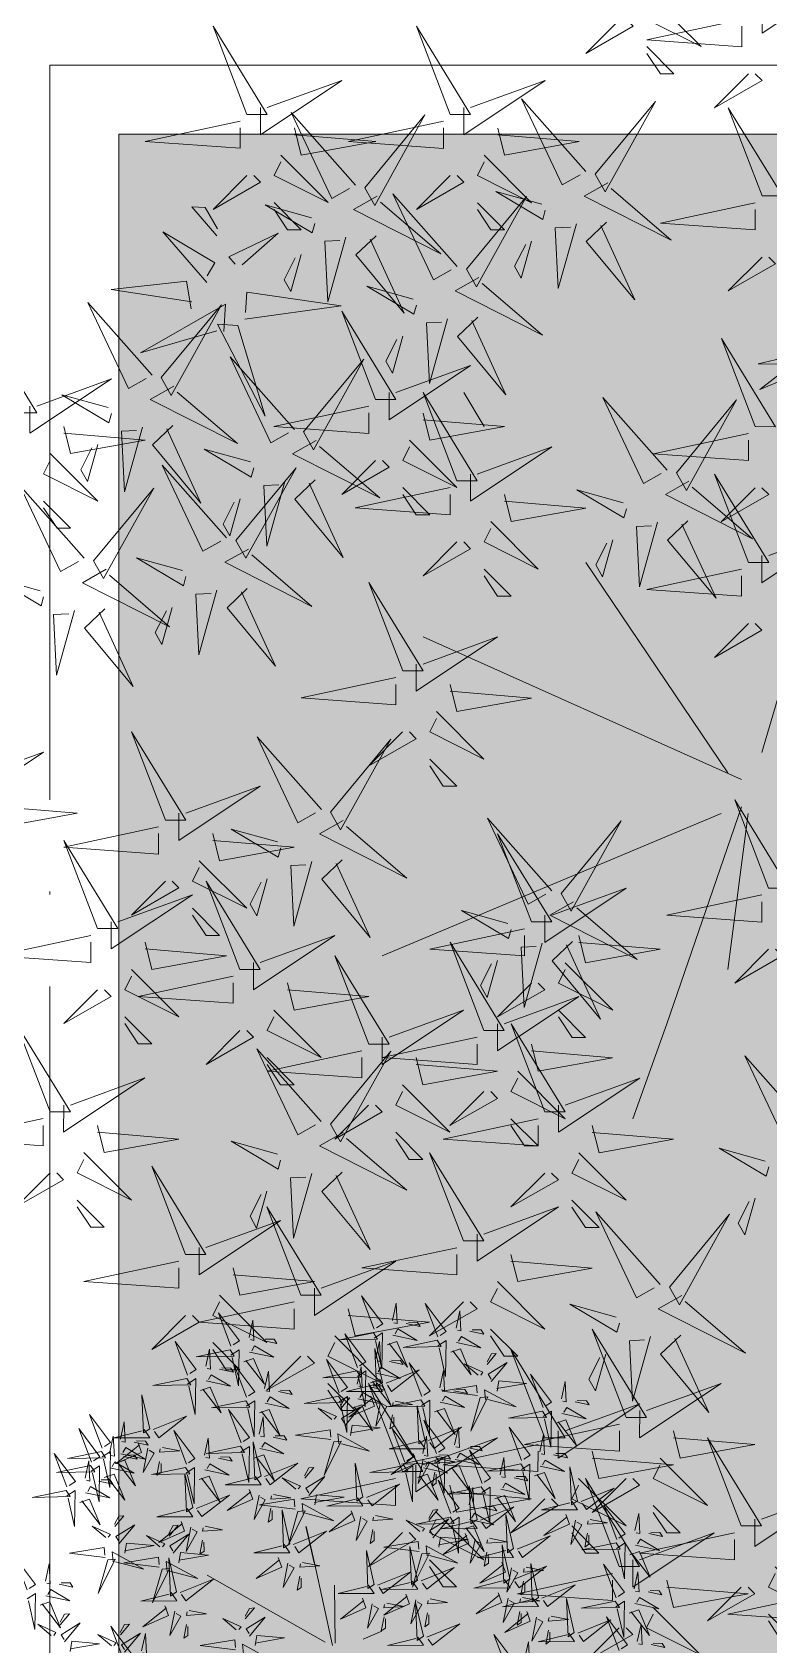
# Model space of a CAD drawing. Header units: millimetres. Extents: x 56222 to 120458, y -162468 to -121287.
# Drawn here: x 113679 to 113703.1, y -158148.5 to -158095.8 of the extents above; entities that cross this region are included whole.
import ezdxf

# ---------------------------------------------------------------- set-up
doc = ezdxf.new("R2010")
doc.units = ezdxf.units.MM
doc.header["$MEASUREMENT"] = 0
doc.linetypes.add('ACAD_ISO04W100', pattern=[30, 24, -3, 0, -3])
doc.layers.add('GARDEN', color=7, linetype='Continuous')
for name, color, linetype, lineweight in [('GROUND FLOOR', 7, 'Continuous', 9), ('L-shrub', 63, 'Continuous', 5), ('X_GARDEN ( HATCH )', 251, 'Continuous', 9)]:
    doc.layers.add(name, color=color, linetype=linetype, lineweight=lineweight)

# ---------------------------------------------------------------- blocks, each defined once
blk = doc.blocks.new('bamboo')
at = {"color": 32}
blk.add_line((390, 162.3), (546.4, 218.1), dxfattribs=at)
at = {"layer": 'L-shrub', "color": 32}
for p, q in [((43.5, 73), (278.2, 631.2)), ((32.3, 39.5), (390, 162.3)), ((43.5, 28.4), (300.5, 61.9)), ((77, -94.4), (121.7, -172.6))]:
    blk.add_line(p, q, dxfattribs=at)
at = {"layer": 'L-shrub'}
for points in [[(119.4, 1423.2), (261.4, 1496.7), (147.9, 1388.7), (126.6, 1414.5)], [(581.6, 1302), (532.2, 1449.6), (555.7, 1280.7), (581.6, 1302)], [(79.4, 1419.1), (107.8, 1384.6), (-52.4, 1368.4), (70.8, 1412)], [(597.3, 1300.4), (739.2, 1374), (625.7, 1265.9), (604.4, 1291.8)], [(-70.9, 1292.4), (-27.7, 1358.5), (-55.4, 1272.9), (-68.6, 1281.5)], [(57.7, 1357.7), (77.5, 1316.1), (-31.5, 1255.3), (64.8, 1349.1)], [(103.3, 1337.4), (92.8, 1227.4), (133.3, 1318.7), (110.4, 1328.8)], [(167.7, 1347.1), (246.3, 1339.5), (157.6, 1324.2), (159.1, 1340)], [(704.4, 1206.5), (655.1, 1354.1), (678.6, 1185.2), (704.4, 1206.5)], [(772.7, 1165.6), (723.3, 1313.2), (746.9, 1144.3), (772.7, 1165.6)], [(-92.2, 1230.9), (0.4, 1170.5), (-61.7, 1248.7), (-81.3, 1233.2)], [(-18, 1257.9), (35, 1223.4), (30.4, 1245.3), (-7, 1260.2)], [(161.7, 1284.2), (155.7, 1221.3), (172.9, 1235.5), (168.8, 1275.6)], [(303.5, 1094), (304.2, 1253.9), (347.3, 1103.2), (314.4, 1096.3)], [(557.2, 1296.4), (585.7, 1261.9), (425.4, 1245.7), (548.6, 1289.3)], [(535.5, 1235), (555.3, 1193.4), (446.4, 1132.5), (542.6, 1226.4)], [(720.2, 1205), (862.1, 1278.5), (748.6, 1170.5), (727.3, 1196.4)], [(788.4, 1164.1), (930.3, 1237.6), (816.9, 1129.6), (795.5, 1155.5)], [(-131.4, 1199.8), (-85.3, 1198.1), (-81.9, 1073.4), (-120.4, 1202.1)], [(393.3, 1101.5), (436.5, 1167.6), (408.8, 1082), (395.6, 1090.6)], [(680.1, 1200.9), (708.6, 1166.4), (548.3, 1150.2), (671.5, 1193.8)], [(581.2, 1214.7), (570.7, 1104.6), (611.1, 1195.9), (588.3, 1206.1)], [(748.4, 1160), (776.8, 1125.5), (616.6, 1109.3), (739.8, 1152.9)], [(639.6, 1161.5), (633.5, 1098.6), (650.8, 1112.8), (646.7, 1152.8)], [(645.6, 1224.3), (724.2, 1216.7), (635.4, 1201.5), (637, 1217.2)], [(-84.5, 1019.7), (-41.3, 1085.8), (-69, 1000.1), (-82.2, 1008.8)], [(294.9, 1080.8), (141.2, 1105.5), (301.8, 1048), (294.9, 1080.8)], [(658.4, 1139.6), (678.2, 1098), (569.2, 1037.1), (665.5, 1130.9)], [(726.6, 1098.6), (746.5, 1057), (637.5, 996.2), (733.8, 1090)], [(704, 1119.3), (693.5, 1009.2), (734, 1100.5), (711.2, 1110.6)], [(830.7, 1007.8), (789.5, 987.1), (726.4, 1094.8), (822.2, 1000.5)], [(768.4, 1128.9), (847.1, 1121.3), (758.3, 1106.1), (759.8, 1121.8)], [(836.7, 1088), (915.3, 1080.4), (826.6, 1065.2), (828.1, 1080.9)], [(892.5, 987.3), (858.6, 958.2), (839.1, 1118), (885.2, 995.8)], [(-140, 959.5), (2, 1033.1), (-111.5, 925), (-132.8, 950.9)], [(288.5, 1056.7), (332.3, 1065.9), (272.3, 916.4), (290.8, 1045.7)], [(332.8, 1008.9), (378.9, 1007.2), (382.3, 882.5), (343.8, 1011.2)], [(372, 1040), (464.6, 979.6), (402.5, 1057.8), (382.9, 1042.3)], [(446.2, 1067), (499.2, 1032.5), (494.6, 1054.4), (457.2, 1069.3)], [(762.4, 1066), (756.4, 1003.1), (773.6, 1017.3), (769.5, 1057.4)], [(772.3, 1078.4), (761.8, 968.3), (802.3, 1059.6), (779.4, 1069.7)], [(830.7, 1025.1), (824.7, 962.2), (841.9, 976.4), (837.8, 1016.5)], [(898.5, 963.1), (1045.1, 1015.5), (876.7, 988.5), (898.5, 963.1)], [(-105.9, 958.2), (-13.2, 897.8), (-75.4, 976), (-94.9, 960.5)], [(-31.6, 985.2), (21.3, 950.7), (16.7, 972.5), (-20.7, 987.5)], [(289.9, 848.6), (290.5, 1008.4), (333.6, 857.8), (300.8, 850.9)], [(811.3, 961.7), (701, 970), (793.1, 931.4), (802.8, 954.4)], [(897.3, 947.3), (973.8, 807), (863.4, 918.2), (888.9, 940.1)], [(1141.3, 824.7), (1092, 972.3), (1115.5, 803.4), (1141.3, 824.7)], [(-91.7, 883.5), (-13.1, 875.8), (-101.8, 860.6), (-100.3, 876.4)], [(120.7, 803.3), (79.5, 782.6), (16.5, 890.3), (112.2, 796)], [(182.5, 782.8), (148.6, 753.6), (129.1, 913.5), (175.2, 791.2)], [(379.6, 856.1), (422.9, 922.2), (395.2, 836.5), (381.9, 845.1)], [(564.8, 755.5), (530.9, 726.4), (511.4, 886.2), (557.5, 764)], [(745.4, 783.8), (696, 931.4), (719.6, 762.5), (745.4, 783.8)], [(759.2, 902.3), (696.2, 907), (710.8, 890.1), (750.8, 895)], [(822.2, 897.5), (816.2, 818.8), (799.2, 907.2), (815, 906)], [(1157.1, 823.2), (1299, 896.7), (1185.5, 788.7), (1164.2, 814.6)], [(281.2, 835.4), (127.5, 860.1), (288.1, 802.6), (281.2, 835.4)], [(188.6, 758.6), (335.2, 810.9), (166.8, 784), (188.6, 758.6)], [(274.9, 811.2), (318.6, 820.4), (258.7, 670.9), (277.2, 800.3)], [(358.3, 794.5), (451, 734.2), (388.8, 812.4), (369.3, 796.8)], [(503, 776), (461.8, 755.3), (398.7, 863), (494.5, 768.7)], [(432.6, 821.6), (485.5, 787.1), (480.9, 808.9), (443.5, 823.9)], [(761.1, 782.3), (903, 855.8), (789.6, 747.8), (768.2, 773.7)], [(1117, 819.1), (1145.4, 784.6), (985.2, 768.4), (1108.4, 812)], [(1291.5, 647.4), (1242.1, 795), (1265.7, 626.1), (1291.5, 647.4)], [(101.4, 757.2), (-8.9, 765.5), (83.2, 726.9), (92.9, 749.9)], [(187.4, 742.8), (263.8, 602.4), (153.5, 713.7), (178.9, 735.5)], [(319.2, 763.5), (365.2, 761.8), (368.6, 637), (330.1, 765.8)], [(483.6, 729.9), (373.4, 738.2), (465.5, 699.6), (475.2, 722.6)], [(570.9, 731.3), (717.4, 783.7), (549, 756.7), (570.9, 731.3)], [(721.1, 778.2), (749.5, 743.7), (589.3, 727.5), (712.5, 771.1)], [(1095.3, 757.7), (1115.1, 716.2), (1006.1, 655.3), (1102.4, 749.1)], [(1140.9, 737.5), (1130.4, 627.4), (1170.9, 718.7), (1148, 728.8)], [(1205.3, 747.1), (1283.9, 739.5), (1195.2, 724.3), (1196.7, 740)], [(49.3, 697.7), (-13.7, 702.5), (0.8, 685.5), (40.8, 690.4)], [(112.3, 693), (106.3, 614.2), (89.3, 702.6), (105, 701.5)], [(431.6, 670.5), (368.6, 675.2), (383.1, 658.2), (423.1, 663.2)], [(494.6, 665.7), (488.6, 587), (471.6, 675.4), (487.3, 674.2)], [(569.7, 715.5), (646.1, 575.2), (535.8, 686.4), (561.2, 708.3)], [(699.3, 716.8), (719.2, 675.2), (610.2, 614.4), (706.4, 708.2)], [(745, 696.6), (734.5, 586.5), (774.9, 677.8), (752.1, 687.9)], [(809.4, 706.2), (888, 698.6), (799.3, 683.4), (800.8, 699.1)], [(868.3, 552), (818.9, 699.6), (842.4, 530.7), (868.3, 552)], [(1073.1, 552), (1023.7, 699.6), (1047.2, 530.7), (1073.1, 552)], [(1199.3, 684.2), (1193.3, 621.3), (1210.5, 635.5), (1206.4, 675.6)], [(1307.2, 645.9), (1449.1, 719.5), (1335.7, 611.4), (1314.3, 637.3)], [(-37.8, 466.8), (-37.2, 626.6), (5.9, 476), (-26.9, 469.1)], [(680.5, 489.6), (639.3, 469), (576.2, 576.7), (672, 482.3)], [(742.3, 469.2), (708.4, 440), (688.9, 599.9), (735, 477.6)], [(803.4, 643.3), (797.4, 580.4), (814.6, 594.6), (810.5, 634.7)], [(884, 550.5), (1025.9, 624), (912.4, 516), (891.1, 541.8)], [(1088.8, 550.5), (1230.7, 624), (1117.2, 516), (1095.9, 541.8)], [(1267.2, 641.9), (1295.6, 607.4), (1135.4, 591.1), (1258.6, 634.8)], [(1245.4, 580.5), (1265.3, 538.9), (1156.3, 478), (1252.6, 571.9)], [(52, 474.3), (95.2, 540.4), (67.5, 454.7), (54.3, 463.3)], [(843.9, 546.4), (872.4, 511.9), (712.1, 495.7), (835.3, 539.3)], [(1048.7, 546.4), (1077.2, 511.9), (916.9, 495.7), (1040.1, 539.3)], [(1291.1, 560.2), (1280.6, 450.1), (1321.1, 541.4), (1298.2, 551.6)], [(1349.5, 506.9), (1343.5, 444), (1360.7, 458.2), (1356.6, 498.3)], [(1355.5, 569.8), (1434.1, 562.2), (1345.4, 547), (1346.9, 562.7)], [(-52.8, 429.4), (-9, 438.6), (-69, 289.1), (-50.5, 418.5)], [(104.9, 439.8), (157.9, 405.3), (153.3, 427.1), (115.9, 442.1)], [(455.6, 305.5), (421.7, 276.4), (402.2, 436.3), (448.3, 314)], [(661.1, 443.6), (550.9, 451.8), (643, 413.2), (652.6, 436.3)], [(617.5, 275.9), (618.2, 435.7), (661.3, 285.1), (628.5, 278.2)], [(748.4, 444.9), (894.9, 497.3), (726.5, 470.3), (748.4, 444.9)], [(822.2, 485), (842, 443.4), (733.1, 382.6), (829.3, 476.4)], [(867.9, 464.7), (857.4, 354.7), (897.8, 446), (875, 456.1)], [(932.3, 474.4), (1010.9, 466.8), (922.2, 451.6), (923.7, 467.3)], [(1027, 485), (1046.8, 443.4), (937.9, 382.6), (1034.1, 476.4)], [(1072.7, 464.7), (1062.1, 354.7), (1102.6, 446), (1079.8, 456.1)], [(1137.1, 474.4), (1215.7, 466.8), (1126.9, 451.6), (1128.4, 467.3)], [(-8.5, 381.7), (37.5, 380), (40.9, 255.2), (2.4, 384)], [(30.7, 412.7), (123.3, 352.4), (61.2, 430.6), (41.6, 415)], [(393.8, 326), (352.6, 305.3), (289.5, 413), (385.3, 318.7)], [(609.1, 384.1), (546.1, 388.8), (560.6, 371.9), (600.6, 376.8)], [(672.1, 379.4), (666.1, 300.6), (649, 389), (664.8, 387.8)], [(747.2, 429.2), (823.6, 288.8), (713.3, 400), (738.7, 421.9)], [(926.3, 411.5), (920.3, 348.6), (937.5, 362.8), (933.4, 402.9)], [(1131.1, 411.5), (1125, 348.6), (1142.3, 362.8), (1138.2, 402.9)], [(461.7, 281.3), (608.2, 333.7), (439.8, 306.7), (461.7, 281.3)], [(707.3, 283.4), (750.5, 349.5), (722.8, 263.8), (709.6, 272.4)], [(945.2, 153.2), (945.8, 313), (988.9, 162.4), (956.1, 155.5)], [(1141.3, 142.9), (1092, 290.5), (1115.5, 121.6), (1141.3, 142.9)], [(322.4, 220.5), (259.3, 225.2), (273.9, 208.3), (313.9, 213.2)], [(374.4, 279.9), (264.1, 288.2), (356.3, 249.6), (365.9, 272.6)], [(385.4, 215.7), (379.4, 137), (362.3, 225.4), (378.1, 224.2)], [(460.4, 265.6), (536.9, 125.2), (426.5, 236.4), (452, 258.3)], [(608.9, 262.7), (455.2, 287.4), (615.8, 229.9), (608.9, 262.7)], [(602.5, 238.5), (646.3, 247.7), (586.3, 98.2), (604.8, 227.6)], [(686, 221.8), (778.6, 161.5), (716.5, 239.7), (696.9, 224.1)], [(760.2, 248.9), (813.2, 214.4), (808.6, 236.2), (771.2, 251.2)], [(1035, 160.6), (1078.2, 226.8), (1050.5, 141.1), (1037.3, 149.7)], [(1264.2, 74.7), (1214.8, 222.3), (1238.4, 53.4), (1264.2, 74.7)], [(646.8, 190.8), (692.9, 189.1), (696.3, 64.3), (657.8, 193.1)], [(936.5, 139.9), (782.9, 164.7), (943.4, 107.2), (936.5, 139.9)], [(1157.1, 141.4), (1299, 214.9), (1185.5, 106.9), (1164.2, 132.8)], [(1279.9, 73.2), (1421.8, 146.8), (1308.4, 38.7), (1287, 64.6)], [(1441.7, 20.2), (1392.3, 167.8), (1415.9, -1.1), (1441.7, 20.2)], [(639.5, 26), (598.3, 5.3), (535.3, 113), (631, 18.7)], [(701.3, 5.5), (667.4, -23.6), (647.9, 136.3), (694, 14)], [(930.2, 115.8), (973.9, 125), (914, -24.5), (932.5, 104.9)], [(1117, 137.3), (1145.4, 102.8), (985.2, 86.6), (1108.4, 130.2)], [(1095.3, 76), (1115.1, 34.4), (1006.1, -26.5), (1102.4, 67.3)], [(1013.6, 99.1), (1106.3, 38.8), (1044.2, 116.9), (1024.6, 101.4)], [(1158.3, -1.3), (1117.1, -21.9), (1054.1, 85.8), (1149.8, -8.5)], [(1087.9, 126.1), (1140.9, 91.6), (1136.3, 113.5), (1098.9, 128.4)], [(1220.1, -21.7), (1186.2, -50.9), (1166.7, 109), (1212.8, -13.3)], [(1457.4, 18.7), (1599.3, 92.2), (1485.9, -15.8), (1464.5, 10)], [(257.2, -69.4), (216.1, -90.1), (153, 17.6), (248.8, -76.7)], [(319, -89.9), (285.1, -119.1), (265.6, 40.8), (311.8, -81.4)], [(707.4, -18.7), (854, 33.7), (685.6, 6.7), (707.4, -18.7)], [(974.5, 68.1), (1020.5, 66.3), (1023.9, -58.4), (985.4, 70.4)], [(1239.9, 69.2), (1268.3, 34.7), (1108.1, 18.4), (1231.3, 62.1)], [(1218.1, 7.8), (1238, -33.8), (1129, -94.7), (1225.2, -0.8)], [(1140.9, 55.7), (1130.4, -54.4), (1170.9, 36.9), (1148, 47)], [(1199.3, 2.4), (1193.3, -60.5), (1210.5, -46.3), (1206.4, -6.2)], [(1205.3, 65.3), (1283.9, 57.7), (1195.2, 42.5), (1196.7, 58.2)], [(1226.2, -46), (1372.8, 6.4), (1204.4, -20.6), (1226.2, -46)], [(1417.4, 14.6), (1445.8, -19.9), (1285.6, -36.1), (1408.7, 7.5)], [(325.1, -114.1), (471.7, -61.8), (303.3, -88.7), (325.1, -114.1)], [(620.2, -20.1), (509.9, -11.8), (602, -50.4), (611.7, -27.3)], [(706.2, -34.4), (782.6, -174.8), (672.3, -63.6), (697.7, -41.7)], [(868.3, -184.3), (818.9, -36.7), (842.4, -205.6), (868.3, -184.3)], [(1139, -47.3), (1028.7, -39.1), (1120.8, -77.6), (1130.5, -54.6)], [(1225, -61.7), (1301.4, -202.1), (1191.1, -90.8), (1216.5, -69)], [(1263.8, -12.5), (1253.3, -122.6), (1293.7, -31.3), (1270.9, -21.1)], [(1395.6, -46.8), (1415.5, -88.4), (1306.5, -149.2), (1402.7, -55.4)], [(1322.2, -65.8), (1316.2, -128.7), (1333.4, -114.5), (1329.3, -74.4)], [(1328.2, -2.9), (1406.8, -10.5), (1318.1, -25.7), (1319.6, -10)], [(1441.3, -67.1), (1430.8, -177.1), (1471.2, -85.8), (1448.4, -75.7)], [(1505.7, -57.4), (1584.3, -65), (1495.6, -80.2), (1497.1, -64.5)], [(237.9, -115.5), (127.6, -107.2), (219.7, -145.8), (229.4, -122.8)], [(323.9, -129.9), (400.4, -270.3), (290, -159), (315.4, -137.2)], [(494.6, -296.8), (495.3, -137), (538.4, -287.6), (505.6, -294.5)], [(568.1, -79.5), (505.1, -74.8), (519.6, -91.7), (559.6, -86.8)], [(631.1, -84.2), (625.1, -163), (608.1, -74.6), (623.8, -75.8)], [(926.2, -219.4), (885, -240.1), (822, -132.4), (917.7, -226.7)], [(884, -185.9), (1025.9, -112.3), (912.4, -220.4), (891.1, -194.5)], [(988, -239.9), (954.1, -269), (934.6, -109.2), (980.8, -231.4)], [(1086.9, -106.8), (1023.9, -102.1), (1038.4, -119), (1078.4, -114.1)], [(1168.6, -225.3), (1119.3, -77.6), (1142.8, -246.6), (1168.6, -225.3)], [(1149.9, -111.5), (1143.9, -190.3), (1126.9, -101.9), (1142.6, -103)], [(1441.7, -266.2), (1392.3, -118.6), (1415.9, -287.5), (1441.7, -266.2)], [(1499.7, -120.3), (1493.7, -183.2), (1510.9, -169), (1506.8, -128.9)], [(114.3, -335.4), (80.4, -364.5), (60.9, -204.6), (107, -326.9)], [(185.8, -175), (122.8, -170.2), (137.4, -187.2), (177.4, -182.3)], [(298.2, -260.3), (257, -281), (193.9, -173.3), (289.7, -267.6)], [(248.8, -179.7), (242.8, -258.4), (225.8, -170), (241.6, -171.2)], [(360, -280.8), (326.1, -310), (306.6, -150.1), (352.7, -272.3)], [(843.9, -189.9), (872.4, -224.4), (712.1, -240.6), (835.3, -197)], [(922.9, -320.7), (873.5, -173.1), (897.1, -342), (922.9, -320.7)], [(994.1, -264.1), (1140.7, -211.8), (972.3, -238.7), (994.1, -264.1)], [(1184.4, -226.8), (1326.3, -153.2), (1212.8, -261.3), (1191.5, -235.4)], [(1457.4, -267.7), (1599.3, -194.1), (1485.9, -302.2), (1464.5, -276.3)], [(486, -310), (332.3, -285.3), (492.9, -342.8), (486, -310)], [(366.1, -305), (512.7, -252.7), (344.3, -279.6), (366.1, -305)], [(584.4, -289.3), (627.6, -223.2), (600, -308.9), (586.7, -300.3)], [(663.5, -416.2), (614.1, -268.5), (637.6, -437.5), (663.5, -416.2)], [(822.2, -251.3), (842, -292.9), (733.1, -353.8), (829.3, -259.9)], [(906.9, -265.5), (796.6, -257.2), (888.7, -295.8), (898.4, -272.8)], [(867.9, -271.6), (857.4, -381.7), (897.8, -290.4), (875, -280.2)], [(932.3, -262), (1010.9, -269.6), (922.2, -284.8), (923.7, -269.1)], [(938.6, -322.2), (1080.5, -248.7), (967.1, -356.7), (945.7, -330.8)], [(992.9, -279.9), (1069.3, -420.3), (959, -309), (984.4, -287.2)], [(1144.3, -230.8), (1172.7, -265.3), (1012.5, -281.6), (1135.7, -237.9)], [(1417.4, -271.7), (1445.8, -306.2), (1285.6, -322.5), (1408.7, -278.8)], [(120.3, -359.6), (266.9, -307.2), (98.5, -334.2), (120.3, -359.6)], [(278.8, -306.4), (168.6, -298.1), (260.7, -336.7), (270.4, -313.7)], [(479.7, -334.2), (523.4, -325), (463.5, -474.5), (482, -345.1)], [(563.1, -350.9), (655.8, -411.2), (593.6, -333), (574, -348.6)], [(637.4, -323.8), (690.3, -358.3), (685.7, -336.5), (648.3, -321.5)], [(679.2, -417.7), (821.1, -344.1), (707.7, -452.2), (686.3, -426.3)], [(898.6, -326.3), (927, -360.8), (766.8, -377), (889.9, -333.4)], [(854.8, -325), (791.8, -320.2), (806.4, -337.2), (846.3, -332.2)], [(917.8, -329.7), (911.8, -408.4), (894.8, -320), (910.5, -321.2)], [(926.3, -324.9), (920.3, -387.8), (937.5, -373.5), (933.4, -333.5)], [(1122.6, -292.2), (1142.4, -333.8), (1033.4, -394.7), (1129.7, -300.8)], [(1168.2, -312.5), (1157.7, -422.6), (1198.2, -331.3), (1175.3, -321.1)], [(1218.2, -474.1), (1218.9, -314.2), (1262, -464.9), (1229.2, -471.8)], [(1232.6, -302.9), (1311.2, -310.5), (1222.5, -325.7), (1224, -310)], [(1395.6, -333.1), (1415.5, -374.7), (1306.5, -435.6), (1402.7, -341.7)], [(1441.3, -353.4), (1430.8, -463.5), (1471.2, -372.2), (1448.4, -362)], [(1505.7, -343.8), (1584.3, -351.4), (1495.6, -366.6), (1497.1, -350.9)], [(119.1, -375.3), (195.6, -515.7), (85.2, -404.5), (110.7, -382.6)], [(226.8, -365.9), (163.8, -361.1), (178.3, -378.1), (218.3, -373.2)], [(598.6, -492.1), (557.4, -512.8), (494.3, -405.1), (590.1, -499.4)], [(639.2, -421.7), (667.6, -456.2), (507.4, -472.5), (630.5, -428.8)], [(524, -381.9), (570, -383.6), (573.4, -508.4), (534.9, -379.6)], [(660.4, -512.6), (626.5, -541.8), (607, -381.9), (653.1, -504.2)], [(813.7, -538.9), (764.3, -391.3), (787.8, -560.2), (813.7, -538.9)], [(876.8, -387.7), (896.6, -429.3), (787.7, -490.1), (883.9, -396.3)], [(922.5, -407.9), (912, -518), (952.4, -426.7), (929.6, -416.6)], [(986.9, -398.3), (1065.5, -405.9), (976.8, -421.1), (978.3, -405.4)], [(1226.6, -365.8), (1220.6, -428.7), (1237.8, -414.5), (1233.7, -374.4)], [(1308, -466.6), (1351.2, -400.5), (1323.6, -486.2), (1310.3, -477.5)], [(1499.7, -406.7), (1493.7, -469.6), (1510.9, -455.4), (1506.8, -415.3)], [(617.4, -483.1), (637.2, -524.7), (528.3, -585.6), (624.5, -491.7)], [(666.4, -536.8), (813, -484.5), (644.6, -511.4), (666.4, -536.8)], [(663.1, -503.4), (652.6, -613.5), (693, -522.2), (670.2, -512)], [(727.5, -493.8), (806.1, -501.4), (717.4, -516.6), (718.9, -500.9)], [(829.4, -540.4), (971.3, -466.8), (857.8, -574.9), (836.5, -549)], [(980.9, -461.2), (974.9, -524.1), (992.1, -509.9), (988, -469.8)], [(1209.6, -487.3), (1055.9, -462.6), (1216.5, -520.1), (1209.6, -487.3)], [(1203.3, -511.5), (1247, -502.3), (1187.1, -651.7), (1205.5, -522.4)], [(1361, -501.1), (1413.9, -535.6), (1409.3, -513.8), (1371.9, -498.8)], [(414.6, -689.9), (380.7, -719), (361.2, -559.2), (407.3, -681.4)], [(579.2, -538.2), (468.9, -529.9), (561.1, -568.5), (570.7, -545.5)], [(551.1, -689.9), (517.2, -719), (497.7, -559.2), (543.9, -681.4)], [(665.2, -552.6), (741.7, -693), (631.3, -581.7), (656.8, -559.9)], [(789.3, -544.5), (817.8, -578.9), (657.5, -595.2), (780.7, -551.6)], [(721.5, -556.7), (715.5, -619.6), (732.7, -605.4), (728.6, -565.3)], [(936.5, -702.5), (887.2, -554.9), (910.7, -723.8), (936.5, -702.5)], [(1247.5, -559.2), (1293.6, -560.9), (1297, -685.7), (1258.5, -556.9)], [(1286.7, -528.1), (1379.3, -588.5), (1317.2, -510.3), (1297.6, -525.8)], [(352.8, -669.4), (311.6, -690.1), (248.5, -582.4), (344.3, -676.7)], [(527.1, -597.7), (464.1, -593), (478.7, -609.9), (518.7, -605)], [(590.2, -602.4), (584.1, -681.2), (567.1, -592.8), (582.9, -593.9)], [(767.6, -605.8), (787.4, -647.4), (678.5, -708.3), (774.7, -614.5)], [(813.3, -626.1), (802.7, -736.2), (843.2, -644.9), (820.4, -634.7)], [(877.7, -616.5), (956.3, -624.1), (867.5, -639.3), (869, -623.6)], [(952.3, -704), (1094.2, -630.5), (980.7, -738.5), (959.4, -712.7)], [(1182.3, -770.7), (1132.9, -623.1), (1156.5, -792), (1182.3, -770.7)], [(284.5, -805.8), (243.4, -826.4), (180.3, -718.7), (276.1, -813.1)], [(333.5, -715.5), (223.2, -707.2), (315.3, -745.8), (325, -722.8)], [(346.4, -826.2), (312.4, -855.4), (293, -695.5), (339.1, -817.8)], [(470, -715.5), (359.7, -707.2), (451.8, -745.8), (461.5, -722.8)], [(420.7, -714.1), (567.3, -661.7), (398.9, -688.7), (420.7, -714.1)], [(557.2, -714.1), (703.8, -661.7), (535.4, -688.7), (557.2, -714.1)], [(912.2, -708.1), (940.6, -742.6), (780.4, -758.8), (903.6, -715.2)], [(871.6, -679.4), (865.6, -742.3), (882.9, -728.1), (878.8, -688)], [(1198, -772.2), (1339.9, -698.7), (1226.5, -806.7), (1205.1, -780.8)], [(281.4, -774.9), (218.4, -770.2), (232.9, -787.1), (272.9, -782.2)], [(344.4, -779.7), (338.4, -858.4), (321.4, -770), (337.1, -771.2)], [(417.9, -774.9), (354.9, -770.2), (369.5, -787.1), (409.4, -782.2)], [(419.5, -729.9), (495.9, -870.2), (385.6, -759), (411, -737.1)], [(480.9, -779.7), (474.9, -858.4), (457.9, -770), (473.7, -771.2)], [(556, -729.9), (632.4, -870.2), (522.1, -759), (547.5, -737.1)], [(890.5, -769.5), (910.3, -811.1), (801.3, -871.9), (897.6, -778.1)], [(1000.5, -780.1), (1079.1, -787.7), (990.4, -802.9), (991.9, -787.2)], [(1158, -776.3), (1186.4, -810.8), (1026.2, -827), (1149.3, -783.4)], [(352.4, -850.5), (499, -798.1), (330.6, -825.1), (352.4, -850.5)], [(1246.3, -848.3), (1324.9, -855.9), (1236.2, -871.1), (1237.7, -855.4)]]:
    blk.add_lwpolyline(points, dxfattribs=at)
at = {"layer": 'L-shrub', "color": 78}
for points in [[(-1381.4, -53.6), (-1353, -88.1), (-1513.2, -104.3), (-1390.1, -60.7)], [(-1403.2, -114.9), (-1383.3, -156.5), (-1492.3, -217.4), (-1396.1, -123.6)], [(364.9, -320.8), (441.3, -461.2), (331, -349.9), (356.4, -328.1)], [(289.8, -370.6), (283.8, -449.3), (266.8, -360.9), (282.5, -362.1)], [(489.3, -669.4), (448.2, -690.1), (385.1, -582.4), (480.9, -676.7)], [(23.9, -744.9), (165.8, -671.4), (52.3, -779.4), (31, -753.6)], [(936.1, -789.8), (925.6, -899.8), (966.1, -808.5), (943.2, -798.4)], [(72.2, -821), (150.8, -828.6), (62, -843.8), (63.5, -828.1)], [(265.2, -851.8), (154.9, -843.6), (247, -882.2), (256.7, -859.1)], [(735.1, -928.5), (693.9, -949.2), (630.8, -841.5), (726.6, -935.8)], [(796.9, -949), (763, -978.1), (743.5, -818.2), (789.6, -940.5)], [(994.5, -843), (988.5, -905.9), (1005.7, -891.7), (1001.6, -851.6)], [(1136.2, -837.6), (1156, -879.2), (1047.1, -940.1), (1143.3, -846.3)], [(1181.9, -857.9), (1171.4, -968), (1211.8, -876.7), (1189, -866.6)], [(213.1, -911.3), (150.1, -906.6), (164.7, -923.5), (204.7, -918.6)], [(209.8, -1003.5), (175.9, -1032.7), (156.4, -872.8), (202.6, -995)], [(276.1, -916), (270.1, -994.8), (253.1, -906.4), (268.9, -907.6)], [(351.2, -866.2), (427.7, -1006.6), (317.3, -895.4), (342.8, -873.5)], [(803, -973.2), (949.5, -920.8), (781.1, -947.8), (803, -973.2)], [(1240.3, -911.2), (1234.3, -974.1), (1251.5, -959.9), (1247.4, -919.8)], [(215.9, -1027.7), (362.5, -975.4), (194.1, -1002.3), (215.9, -1027.7)], [(715.7, -974.6), (605.5, -966.3), (697.6, -1004.9), (707.3, -981.8)], [(801.8, -988.9), (878.2, -1129.3), (767.9, -1018.1), (793.3, -996.2)], [(214.7, -1043.5), (291.1, -1183.9), (180.8, -1072.6), (206.2, -1050.8)], [(376.8, -1193.4), (327.4, -1045.8), (350.9, -1214.7), (376.8, -1193.4)], [(636.2, -1166.1), (586.8, -1018.5), (610.3, -1187.4), (636.2, -1166.1)], [(663.7, -1034), (600.7, -1029.3), (615.2, -1046.2), (655.2, -1041.3)], [(726.7, -1038.7), (720.7, -1117.5), (703.7, -1029.1), (719.4, -1030.3)], [(392.5, -1194.9), (534.4, -1121.4), (420.9, -1229.4), (399.6, -1203.5)], [(651.9, -1167.6), (793.8, -1094.1), (680.3, -1202.1), (659, -1176.3)], [(160.4, -1235.8), (302.3, -1162.3), (188.8, -1270.3), (167.5, -1244.4)], [(352.4, -1199), (380.9, -1233.5), (220.7, -1249.7), (343.8, -1206.1)], [(611.8, -1171.7), (640.3, -1206.2), (480.1, -1222.4), (603.2, -1178.8)], [(330.7, -1260.4), (350.5, -1301.9), (241.6, -1362.8), (337.8, -1269)], [(376.4, -1280.6), (365.9, -1390.7), (406.3, -1299.4), (383.5, -1289.3)], [(440.8, -1271), (519.4, -1278.6), (430.7, -1293.8), (432.2, -1278.1)], [(590.1, -1233.1), (609.9, -1274.7), (501, -1335.5), (597.2, -1241.7)], [(635.8, -1253.4), (625.3, -1363.4), (665.7, -1272.1), (642.9, -1262)], [(700.2, -1243.7), (778.8, -1251.3), (690.1, -1266.6), (691.6, -1250.8)], [(208.7, -1311.9), (287.3, -1319.5), (198.6, -1334.7), (200.1, -1319)], [(434.8, -1333.9), (428.8, -1396.8), (446, -1382.6), (441.9, -1342.5)], [(694.2, -1306.6), (688.2, -1369.5), (705.4, -1355.3), (701.3, -1315.3)], [(202.7, -1374.8), (196.7, -1437.7), (213.9, -1423.5), (209.8, -1383.4)]]:
    blk.add_lwpolyline(points, dxfattribs=at)
blk = doc.blocks.new('autumn shrub')
at = {"layer": 'L-shrub', "color": 32}
for p, q in [((11.54, 1.92), (51.94, 98)), ((1.92, -3.84), (-38.48, 86.47)), ((-98.12, 69.17), (-107.74, 74.94)), ((0, 0), (-59.64, 40.35)), ((71.18, 17.29), (98.12, 26.9)), ((9.62, -3.84), (71.18, 17.29)), ((11.54, -5.76), (55.79, 0)), ((-5.77, -9.61), (-38.48, -19.21))]:
    blk.add_line(p, q, dxfattribs=at)
at = {"layer": 'L-shrub', "color": 40}
for points in [[(98.12, 194.07), (103.89, 220.97), (105.81, 194.07), (100.04, 194.07)], [(-101.96, 201.75), (-126.97, 211.36), (-101.96, 195.99), (-101.96, 201.75)], [(46.17, 180.62), (51.94, 207.52), (53.87, 180.62), (48.1, 180.62)], [(96.19, 192.15), (71.18, 201.75), (96.19, 186.38), (96.19, 192.15)], [(113.51, 192.15), (123.13, 201.75), (115.43, 188.3), (113.51, 190.23)], [(-60.75, 182.51), (-81.34, 200.76), (-56.96, 189.22), (-59.8, 184.19)], [(-98.12, 188.3), (-90.42, 186.38), (-94.27, 165.25), (-96.19, 188.3)], [(15.39, 161.4), (21.16, 188.3), (23.09, 161.4), (17.31, 161.4)], [(94.27, 188.3), (101.96, 188.3), (86.57, 165.25), (94.27, 186.38)], [(107.74, 182.54), (121.2, 169.09), (113.51, 184.46), (109.66, 182.54)], [(121.2, 184.46), (128.9, 176.78), (128.9, 180.62), (123.13, 184.46)], [(-60.02, 179.89), (-80.67, 162.83), (-55, 177.06), (-60.02, 179.89)], [(-46.41, 176.64), (-40.96, 182.39), (-24.44, 168.66), (-45.47, 178.31)], [(100.04, 178.7), (107.74, 176.78), (103.89, 155.64), (101.96, 178.7)], [(138.52, 155.64), (144.29, 182.54), (146.21, 155.64), (140.44, 155.64)], [(-131.51, 152.18), (-139.33, 153.55), (-136.98, 174.91), (-133.43, 152.04)], [(42.32, 174.85), (50.02, 174.85), (34.63, 151.8), (42.32, 172.93)], [(57.72, 140.27), (63.49, 167.17), (65.41, 140.27), (59.64, 140.27)], [(-138.92, 147.8), (-153.3, 160.27), (-144.54, 145.48), (-140.84, 147.67)], [(136.59, 153.72), (111.58, 163.33), (136.59, 147.95), (136.59, 153.72)], [(-51.75, 144.88), (-33.42, 150), (-50.59, 150.85), (-50.8, 146.55)], [(55.79, 138.35), (30.78, 147.95), (55.79, 132.58), (55.79, 138.35)], [(-126.73, 139.03), (-101.1, 131.22), (-127.13, 144.78), (-126.73, 139.03)], [(161.6, 146.03), (169.3, 138.35), (169.3, 142.19), (163.53, 146.03)], [(-65.79, 139.54), (-86.44, 122.48), (-60.77, 136.71), (-65.79, 139.54)], [(30.15, 130.65), (40.62, 133.58), (37.28, 135.46), (31.09, 132.32)], [(98.93, 115.26), (78.34, 133.5), (102.71, 121.96), (99.88, 116.94)], [(118.64, 130.65), (129.12, 133.58), (125.77, 135.46), (119.59, 132.32)], [(200.08, 94.15), (205.85, 121.05), (207.78, 94.15), (202, 94.15)], [(102.06, 109.08), (105.85, 115.78), (118.37, 91.05), (103.74, 108.13)], [(113.27, 109.38), (118.72, 115.14), (135.24, 101.41), (114.21, 111.06)], [(146.21, 117.21), (153.91, 117.21), (138.52, 94.15), (146.21, 115.29)], [(11.17, 112.64), (-9.49, 95.58), (16.19, 109.81), (11.17, 112.64)], [(76.95, 101.84), (51.94, 111.45), (76.95, 96.07), (76.95, 101.84)], [(159.68, 111.45), (173.15, 98), (165.45, 113.37), (161.6, 111.45)], [(173.15, 113.37), (180.84, 105.68), (180.84, 109.52), (175.07, 113.37)], [(-80.8, 78.78), (-75.03, 105.68), (-73.11, 78.78), (-78.88, 78.78)], [(151.98, 107.6), (159.68, 105.68), (155.83, 84.54), (153.91, 107.6)], [(-134.24, 89.29), (-137.88, 102.39), (-129.94, 89.08), (-132.56, 88.35)], [(134.67, 76.86), (140.44, 103.76), (142.36, 76.86), (136.59, 76.86)], [(198.16, 92.23), (173.15, 101.84), (198.16, 86.47), (198.16, 92.23)], [(80.8, 88.39), (88.5, 86.47), (84.65, 65.33), (82.73, 88.39)], [(132.75, 74.94), (107.74, 84.54), (132.75, 69.17), (132.75, 74.94)], [(150.06, 74.94), (159.68, 84.54), (151.98, 71.09), (150.06, 73.02)], [(190.46, 53.8), (196.23, 80.7), (198.16, 53.8), (192.39, 53.8)], [(202, 78.78), (209.7, 76.86), (205.85, 55.72), (203.93, 78.78)], [(-140.34, 70.65), (-136.56, 77.35), (-124.04, 52.62), (-138.67, 69.7)], [(113.51, 51.88), (123.13, 61.49), (115.43, 48.04), (113.51, 49.96)], [(136.59, 61.49), (144.29, 59.57), (140.44, 38.43), (138.52, 61.49)], [(205.85, 51.88), (215.47, 61.49), (207.78, 48.04), (205.85, 49.96)], [(48.29, 52.64), (66.62, 57.77), (49.45, 58.62), (49.24, 54.32)], [(47.86, 44.05), (53.31, 49.81), (69.83, 36.08), (48.8, 45.73)], [(67.33, 48.04), (75.03, 40.35), (75.03, 44.19), (69.26, 48.04)], [(-76.52, 29.73), (-80.16, 42.83), (-72.23, 29.51), (-74.85, 28.78)], [(121.2, 44.19), (128.9, 36.51), (128.9, 40.35), (123.13, 44.19)], [(164.82, 34.57), (175.29, 37.5), (171.94, 39.39), (165.76, 36.25)], [(192.39, 38.43), (200.08, 36.51), (196.23, 15.37), (194.31, 38.43)], [(159.44, 13.31), (164.89, 19.07), (181.41, 5.33), (160.39, 14.99)], [(228.94, 17.29), (236.63, 15.37), (232.79, -5.76), (230.86, 17.29)]]:
    blk.add_lwpolyline(points, dxfattribs=at)
at = {"layer": 'L-shrub', "color": 22}
for points in [[(1.92, 217.13), (9.62, 217.13), (-5.77, 194.07), (1.92, 215.21)], [(-51.51, 194.97), (-55.15, 208.07), (-47.22, 194.76), (-49.84, 194.03)], [(7.7, 207.52), (15.39, 205.6), (11.54, 184.46), (9.62, 207.52)], [(-103.89, 197.91), (-96.19, 197.91), (-111.58, 174.85), (-103.89, 195.99)], [(-90.42, 192.15), (-76.95, 178.7), (-84.65, 194.07), (-88.5, 192.15)], [(-76.95, 194.07), (-69.26, 186.38), (-69.26, 190.23), (-75.03, 194.07)], [(-103.45, 175.76), (-107.1, 188.86), (-99.16, 175.55), (-101.78, 174.81)], [(-45.98, 185.23), (-27.65, 190.35), (-44.82, 191.2), (-45.03, 186.9)], [(44.25, 178.7), (19.24, 188.3), (44.25, 172.93), (44.25, 178.7)], [(61.56, 178.7), (71.18, 188.3), (63.49, 174.85), (61.56, 176.78)], [(-92.98, 178.69), (-82.5, 181.61), (-85.85, 183.5), (-92.03, 180.36)], [(-57.62, 176.33), (-53.83, 183.03), (-41.31, 158.3), (-55.94, 175.38)], [(-97.92, 166.01), (-79.59, 171.13), (-96.76, 171.98), (-96.98, 167.69)], [(55.79, 169.09), (69.26, 155.64), (61.56, 171.01), (57.72, 169.09)], [(69.26, 171.01), (76.95, 163.33), (76.95, 167.17), (71.18, 171.01)], [(-125.08, 143), (-132.76, 142.46), (-119.03, 166.55), (-125.21, 144.92)], [(-57.28, 154.62), (-60.92, 167.72), (-52.99, 154.41), (-55.61, 153.68)], [(13.47, 159.48), (-11.54, 169.09), (13.47, 153.72), (13.47, 159.48)], [(30.78, 159.48), (40.4, 169.09), (32.71, 155.64), (30.78, 157.56)], [(48.1, 165.25), (55.79, 163.33), (51.94, 142.19), (50.02, 165.25)], [(-111.96, 160.68), (-132.62, 143.61), (-106.94, 157.85), (-111.96, 160.68)], [(-109.56, 157.11), (-105.78, 163.82), (-93.26, 139.08), (-107.89, 156.17)], [(-98.36, 157.42), (-92.9, 163.18), (-76.38, 149.44), (-97.41, 159.1)], [(-66.52, 142.16), (-87.11, 160.4), (-62.74, 148.86), (-65.57, 143.84)], [(-46.81, 157.55), (-36.33, 160.48), (-39.68, 162.36), (-45.86, 159.22)], [(153.91, 153.72), (163.53, 163.33), (155.83, 149.87), (153.91, 151.8)], [(11.54, 155.64), (19.24, 155.64), (3.85, 132.58), (11.54, 153.72)], [(25.01, 149.87), (38.48, 136.42), (30.78, 151.8), (26.93, 149.87)], [(38.48, 151.8), (46.17, 144.11), (46.17, 147.95), (40.4, 151.8)], [(-88.06, 135.41), (-91.71, 148.51), (-83.77, 135.2), (-86.39, 134.46)], [(73.11, 138.35), (82.73, 147.95), (75.03, 134.5), (73.11, 136.42)], [(134.67, 149.87), (142.36, 149.87), (126.97, 126.82), (134.67, 147.95)], [(150.06, 122.97), (155.83, 149.87), (157.76, 122.97), (151.98, 122.97)], [(-77.59, 138.33), (-67.11, 141.26), (-70.46, 143.15), (-76.64, 140.01)], [(-63.39, 135.98), (-59.61, 142.68), (-47.08, 117.95), (-61.71, 135.03)], [(-52.18, 136.28), (-46.73, 142.04), (-30.21, 128.31), (-51.24, 137.96)], [(148.14, 144.11), (161.6, 130.66), (153.91, 146.03), (150.06, 144.11)], [(-144, 137.81), (-152.92, 127.55), (-146.19, 141.51), (-144.13, 139.73)], [(-97.3, 122.95), (-117.89, 141.19), (-93.52, 129.65), (-96.35, 124.62)], [(19.67, 127.72), (16.03, 140.82), (23.96, 127.51), (21.35, 126.78)], [(108.17, 127.72), (104.53, 140.82), (112.46, 127.51), (109.84, 126.78)], [(140.44, 140.27), (148.14, 138.35), (144.29, 117.21), (142.36, 140.27)], [(-188.54, 132.58), (-180.84, 132.58), (-196.23, 109.52), (-188.54, 130.66)], [(10.44, 115.26), (-10.16, 133.5), (14.22, 121.96), (11.38, 116.94)], [(53.87, 134.5), (61.56, 134.5), (46.17, 111.45), (53.87, 132.58)], [(-103.89, 101.84), (-98.12, 128.74), (-96.19, 101.84), (-101.96, 101.84)], [(-82.53, 125.66), (-64.2, 130.78), (-81.37, 131.63), (-81.59, 127.34)], [(67.33, 128.74), (80.8, 115.29), (73.11, 130.66), (69.26, 128.74)], [(78.88, 103.76), (84.65, 130.66), (86.57, 103.76), (80.8, 103.76)], [(80.8, 130.66), (88.5, 122.97), (88.5, 126.82), (82.73, 130.66)], [(148.14, 121.05), (123.13, 130.66), (148.14, 115.29), (148.14, 121.05)], [(165.45, 121.05), (175.07, 130.66), (167.38, 117.21), (165.45, 119.13)], [(-146.85, 121.04), (-136.37, 123.97), (-139.72, 125.86), (-145.9, 122.72)], [(-94.17, 116.76), (-90.39, 123.47), (-77.87, 98.73), (-92.49, 115.82)], [(25.2, 117.98), (43.54, 123.1), (26.37, 123.95), (26.15, 119.65)], [(59.64, 124.9), (67.33, 122.97), (63.49, 101.84), (61.56, 124.9)], [(113.7, 117.98), (132.03, 123.1), (114.86, 123.95), (114.65, 119.65)], [(-96.57, 120.33), (-117.23, 103.26), (-91.55, 117.49), (-96.57, 120.33)], [(-82.96, 117.07), (-77.51, 122.83), (-60.99, 109.09), (-82.02, 118.75)], [(-151.79, 108.37), (-133.46, 113.49), (-150.63, 114.34), (-150.84, 110.04)], [(13.57, 109.08), (17.35, 115.78), (29.87, 91.05), (15.24, 108.13)], [(24.77, 109.38), (30.23, 115.14), (46.74, 101.41), (25.72, 111.06)], [(99.66, 112.64), (79.01, 95.58), (104.68, 109.81), (99.66, 112.64)], [(94.27, 101.84), (103.89, 111.45), (96.19, 98), (94.27, 99.92)], [(-163.43, 99.47), (-159.65, 106.17), (-147.12, 81.44), (-161.75, 98.53)], [(-152.22, 99.78), (-146.77, 105.54), (-130.25, 91.8), (-151.28, 101.45)], [(-105.81, 99.92), (-130.82, 109.52), (-105.81, 94.15), (-105.81, 99.92)], [(-88.5, 99.92), (-78.88, 109.52), (-86.57, 96.07), (-88.5, 98)], [(-28.86, 92.23), (-53.87, 101.84), (-28.86, 86.47), (-28.86, 92.23)], [(-11.54, 92.23), (-1.92, 101.84), (-9.62, 88.39), (-11.54, 90.31)], [(215.47, 92.23), (225.09, 101.84), (217.4, 88.39), (215.47, 90.31)], [(-123.76, 92.22), (-113.29, 95.15), (-116.63, 97.03), (-122.82, 93.89)], [(-107.74, 96.07), (-100.04, 96.07), (-115.43, 73.02), (-107.74, 94.15)], [(75.03, 98), (82.73, 98), (67.33, 74.94), (75.03, 96.07)], [(75.03, 71.09), (80.8, 98), (82.73, 71.09), (76.95, 71.09)], [(-143.47, 76.83), (-164.07, 95.07), (-139.69, 83.53), (-142.53, 78.51)], [(-94.27, 90.31), (-80.8, 76.86), (-88.5, 92.23), (-92.34, 90.31)], [(-80.8, 92.23), (-73.11, 84.54), (-73.11, 88.39), (-78.88, 92.23)], [(88.5, 92.23), (101.96, 78.78), (94.27, 94.15), (90.42, 92.23)], [(101.96, 94.15), (109.66, 86.47), (109.66, 90.31), (103.89, 94.15)], [(-30.78, 88.39), (-23.09, 88.39), (-38.48, 65.33), (-30.78, 86.47)], [(196.23, 88.39), (203.93, 88.39), (188.54, 65.33), (196.23, 86.47)], [(-101.96, 86.47), (-94.27, 84.54), (-98.12, 63.41), (-100.04, 86.47)], [(-65.41, 76.86), (-55.79, 86.47), (-63.49, 73.02), (-65.41, 74.94)], [(-17.31, 82.62), (-3.85, 69.17), (-11.54, 84.54), (-15.39, 82.62)], [(44.25, 57.64), (50.02, 84.54), (51.94, 57.64), (46.17, 57.64)], [(209.7, 82.62), (223.17, 69.17), (215.47, 84.54), (211.62, 82.62)], [(223.17, 84.54), (230.86, 76.86), (230.86, 80.7), (225.09, 84.54)], [(-25.01, 78.78), (-17.31, 76.86), (-21.16, 55.72), (-23.09, 78.78)], [(73.11, 69.17), (48.1, 78.78), (73.11, 63.41), (73.11, 69.17)], [(90.42, 69.17), (100.04, 78.78), (92.34, 65.33), (90.42, 67.25)], [(98.12, 53.8), (103.89, 80.7), (105.81, 53.8), (100.04, 53.8)], [(-142.74, 74.21), (-163.4, 57.15), (-137.72, 71.38), (-142.74, 74.21)], [(-129.14, 70.95), (-123.68, 76.71), (-107.16, 62.98), (-128.19, 72.63)], [(42.76, 62.39), (39.12, 75.49), (47.05, 62.18), (44.43, 61.45)], [(-175.07, 69.17), (-161.6, 55.72), (-169.3, 71.09), (-173.15, 69.17)], [(-84.65, 73.02), (-76.95, 73.02), (-92.34, 49.96), (-84.65, 71.09)], [(-71.18, 67.25), (-57.72, 53.8), (-65.41, 69.17), (-69.26, 67.25)], [(-57.72, 69.17), (-50.02, 61.49), (-50.02, 65.33), (-55.79, 69.17)], [(130.82, 71.09), (138.52, 71.09), (123.13, 48.04), (130.82, 69.17)], [(33.52, 49.93), (12.93, 68.17), (37.3, 56.63), (34.47, 51.61)], [(42.32, 55.72), (17.31, 65.33), (42.32, 49.96), (42.32, 55.72)], [(59.64, 55.72), (69.26, 65.33), (61.56, 51.88), (59.64, 53.8)], [(71.18, 65.33), (78.88, 65.33), (63.49, 42.27), (71.18, 63.41)], [(144.29, 65.33), (157.76, 51.88), (150.06, 67.25), (146.21, 65.33)], [(157.76, 67.25), (165.45, 59.57), (165.45, 63.41), (159.68, 67.25)], [(-150.69, 55.71), (-140.22, 58.64), (-143.57, 60.53), (-149.75, 57.39)], [(-78.88, 63.41), (-71.18, 61.49), (-75.03, 40.35), (-76.95, 63.41)], [(96.19, 51.88), (71.18, 61.49), (96.19, 46.12), (96.19, 51.88)], [(84.65, 59.57), (98.12, 46.12), (90.42, 61.49), (86.57, 59.57)], [(98.12, 61.49), (105.81, 53.8), (105.81, 57.64), (100.04, 61.49)], [(188.54, 51.88), (163.53, 61.49), (188.54, 46.12), (188.54, 51.88)], [(227.01, 32.67), (232.79, 59.57), (234.71, 32.67), (228.94, 32.67)], [(76.95, 55.72), (84.65, 53.8), (80.8, 32.67), (78.88, 55.72)], [(184.69, 30.74), (190.46, 57.64), (192.39, 30.74), (186.61, 30.74)], [(40.4, 51.88), (48.1, 51.88), (32.71, 28.82), (40.4, 49.96)], [(36.65, 43.75), (40.43, 50.45), (52.96, 25.72), (38.33, 42.8)], [(-155.64, 43.04), (-137.31, 48.16), (-154.48, 49.01), (-154.69, 44.71)], [(34.25, 47.31), (13.6, 30.25), (39.27, 44.48), (34.25, 47.31)], [(53.87, 46.12), (67.33, 32.67), (59.64, 48.04), (55.79, 46.12)], [(94.27, 48.04), (101.96, 48.04), (86.57, 24.98), (94.27, 46.12)], [(186.61, 48.04), (194.31, 48.04), (178.92, 24.98), (186.61, 46.12)], [(46.17, 42.27), (53.87, 40.35), (50.02, 19.21), (48.1, 42.27)], [(107.74, 42.27), (121.2, 28.82), (113.51, 44.19), (109.66, 42.27)], [(154.34, 31.65), (150.7, 44.75), (158.63, 31.44), (156.02, 30.7)], [(200.08, 42.27), (213.55, 28.82), (205.85, 44.19), (202, 42.27)], [(213.55, 44.19), (221.24, 36.51), (221.24, 40.35), (215.47, 44.19)], [(-156.07, 34.45), (-150.62, 40.21), (-134.1, 26.47), (-155.13, 36.12)], [(-66.05, 32.65), (-55.57, 35.58), (-58.92, 37.47), (-65.1, 34.33)], [(100.04, 38.43), (107.74, 36.51), (103.89, 15.37), (101.96, 38.43)], [(145.11, 19.19), (124.51, 37.43), (148.89, 25.89), (146.05, 20.86)], [(182.77, 28.82), (157.76, 38.43), (182.77, 23.06), (182.77, 28.82)], [(225.09, 30.74), (200.08, 40.35), (225.09, 24.98), (225.09, 30.74)], [(200.08, 28.82), (209.7, 38.43), (202, 24.98), (200.08, 26.9)], [(242.41, 30.74), (252.02, 40.35), (244.33, 26.9), (242.41, 28.82)], [(159.87, 21.9), (178.21, 27.02), (161.04, 27.87), (160.82, 23.58)], [(-70.99, 19.98), (-52.66, 25.1), (-69.83, 25.95), (-70.04, 21.66)], [(-57.72, -3.84), (-51.94, 23.06), (-50.02, -3.84), (-55.79, -3.84)], [(180.84, 24.98), (188.54, 24.98), (173.15, 1.92), (180.84, 23.06)], [(223.17, 26.9), (230.86, 26.9), (215.47, 3.84), (223.17, 24.98)], [(215.47, -1.92), (221.24, 24.98), (223.17, -1.92), (217.4, -1.92)], [(236.63, 21.14), (250.1, 7.69), (242.41, 23.06), (238.56, 21.14)], [(-161.6, -7.69), (-155.83, 19.21), (-153.91, -7.69), (-159.68, -7.69)], [(-96.19, -5.76), (-90.42, 21.14), (-88.5, -5.76), (-94.27, -5.76)], [(148.24, 13), (152.02, 19.71), (164.54, -5.03), (149.91, 12.06)], [(194.31, 19.21), (207.78, 5.76), (200.08, 21.14), (196.23, 19.21)], [(207.78, 21.14), (215.47, 13.45), (215.47, 17.29), (209.7, 21.14)], [(-85.03, 14.65), (-105.68, -2.42), (-80.01, 11.81), (-85.03, 14.65)], [(-82.63, 11.08), (-78.84, 17.78), (-66.32, -6.95), (-80.95, 10.14)], [(-71.42, 11.39), (-65.97, 17.15), (-49.45, 3.41), (-70.48, 13.06)], [(34.63, -9.61), (40.4, 17.29), (42.32, -9.61), (36.55, -9.61)], [(145.83, 16.57), (125.18, -0.5), (150.86, 13.74), (145.83, 16.57)], [(186.61, 15.37), (194.31, 13.45), (190.46, -7.69), (188.54, 15.37)], [(213.55, -3.84), (188.54, 5.76), (213.55, -9.61), (213.55, -3.84)], [(230.86, -3.84), (240.48, 5.76), (232.79, -7.69), (230.86, -5.76)], [(-146.21, -9.61), (-136.59, 0), (-144.29, -13.45), (-146.21, -11.53)], [(-59.64, -5.76), (-84.65, 3.84), (-59.64, -11.53), (-59.64, -5.76)], [(-80.8, -7.69), (-71.18, 1.92), (-78.88, -11.53), (-80.8, -9.61)], [(-42.32, -5.76), (-32.71, 3.84), (-40.4, -9.61), (-42.32, -7.69)], [(110.09, -10.62), (106.45, 2.47), (114.39, -10.84), (111.77, -11.57)], [(232.79, -26.9), (238.56, 0), (240.48, -26.9), (234.71, -26.9)], [(50.02, -11.53), (59.64, -1.92), (51.94, -15.37), (50.02, -13.45)], [(120.57, -7.7), (131.04, -4.77), (127.7, -2.88), (121.51, -6.02)], [(211.62, -7.69), (219.32, -7.69), (203.93, -30.74), (211.62, -9.61)], [(-61.56, -9.61), (-53.87, -9.61), (-69.26, -32.67), (-61.56, -11.53)], [(225.09, -13.45), (238.56, -26.9), (230.86, -11.53), (227.01, -13.45)], [(238.56, -11.53), (246.25, -19.21), (246.25, -15.37), (240.48, -11.53)]]:
    blk.add_lwpolyline(points, dxfattribs=at)
at = {"layer": 'L-shrub', "color": 16}
for points in [[(-112.69, 163.3), (-133.28, 181.54), (-108.91, 170), (-111.74, 164.97)], [(-184.69, 138.35), (-178.92, 165.25), (-176.99, 138.35), (-182.77, 138.35)], [(-152.22, 144.94), (-160.44, 152.06), (-160.16, 148.23), (-154.14, 144.8)], [(-186.61, 136.42), (-211.62, 146.03), (-186.61, 130.66), (-186.61, 136.42)], [(-169.3, 136.42), (-159.68, 146.03), (-167.38, 132.58), (-169.3, 134.5)], [(17.31, 146.03), (25.01, 144.11), (21.16, 122.97), (19.24, 146.03)], [(-128.51, 136.98), (-132.37, 109.74), (-136.19, 136.44), (-130.43, 136.85)], [(-175.07, 126.82), (-161.6, 113.37), (-169.3, 128.74), (-173.15, 126.82)], [(-161.6, 128.74), (-153.91, 121.05), (-153.91, 124.9), (-159.68, 128.74)], [(-157.32, 118.11), (-160.96, 131.21), (-153.03, 117.9), (-155.65, 117.17)], [(-166.56, 105.65), (-187.15, 123.9), (-162.78, 112.36), (-165.61, 107.33)], [(-182.77, 122.97), (-175.07, 121.05), (-178.92, 99.92), (-180.84, 122.97)], [(-26.93, 94.15), (-21.16, 121.05), (-19.24, 94.15), (-25.01, 94.15)], [(-184.69, 80.7), (-178.92, 107.6), (-176.99, 80.7), (-182.77, 80.7)], [(-165.83, 103.03), (-186.48, 85.97), (-160.81, 100.2), (-165.83, 103.03)], [(-186.61, 78.78), (-211.62, 88.39), (-186.61, 73.02), (-186.61, 78.78)], [(-169.3, 78.78), (-159.68, 88.39), (-167.38, 74.94), (-169.3, 76.86)], [(-128.7, 79.55), (-110.37, 84.67), (-127.54, 85.52), (-127.76, 81.22)], [(-82.73, 76.86), (-107.74, 86.47), (-82.73, 71.09), (-82.73, 76.86)], [(-3.85, 84.54), (3.85, 76.86), (3.85, 80.7), (-1.92, 84.54)], [(-188.54, 74.94), (-180.84, 74.94), (-196.23, 51.88), (-188.54, 73.02)], [(-161.6, 71.09), (-153.91, 63.41), (-153.91, 67.25), (-159.68, 71.09)], [(53.23, 65.32), (63.71, 68.25), (60.36, 70.13), (54.18, 66.99)], [(-182.77, 65.33), (-175.07, 63.41), (-178.92, 42.27), (-180.84, 65.33)], [(-161.17, 52.78), (-164.81, 65.88), (-156.88, 52.57), (-159.5, 51.84)], [(-170.4, 40.32), (-191, 58.57), (-166.62, 47.03), (-169.46, 42)], [(-213.55, 30.74), (-203.93, 40.35), (-211.62, 26.9), (-213.55, 28.82)], [(-169.68, 37.7), (-190.33, 20.64), (-164.66, 34.87), (-169.68, 37.7)], [(-167.27, 34.14), (-163.49, 40.84), (-150.97, 16.11), (-165.6, 33.2)], [(-85.76, 17.27), (-106.35, 35.51), (-81.97, 23.97), (-84.81, 18.94)], [(-219.32, 21.14), (-205.85, 7.69), (-213.55, 23.06), (-217.4, 21.14)], [(-213.55, -3.84), (-207.78, 23.06), (-205.85, -3.84), (-211.62, -3.84)], [(-205.85, 23.06), (-198.16, 15.37), (-198.16, 19.21), (-203.93, 23.06)], [(-198.16, -5.76), (-188.54, 3.84), (-196.23, -9.61), (-198.16, -7.69)], [(-163.53, -9.61), (-188.54, 0), (-163.53, -15.37), (-163.53, -9.61)], [(-98.12, -7.69), (-123.13, 1.92), (-98.12, -13.45), (-98.12, -7.69)], [(32.71, -11.53), (7.7, -1.92), (32.71, -17.29), (32.71, -11.53)], [(100.86, -23.09), (80.26, -4.84), (104.64, -16.38), (101.8, -21.41)], [(-217.4, -9.61), (-209.7, -9.61), (-225.09, -32.67), (-217.4, -11.53)]]:
    blk.add_lwpolyline(points, dxfattribs=at)

msp = doc.modelspace()

# ---------------------------------------------------------------- hatches: boundary and pattern name
at = {"layer": 'X_GARDEN ( HATCH )'}
h = msp.add_hatch(dxfattribs=at)
h.set_pattern_fill('GRASS', color=104, scale=5, style=0)
h.set_pattern_definition([(90, (12556.0177, 893.4752), (-3.535533905, 3.535533905), [0.9375, -6.13356781]), (45, (12556.0177, 893.475), (-3.5355339, 3.5355339), [0.9375, -4.0625]), (135, (12556.0177, 893.475), (-3.5355339, -3.5355339), [0.9375, -4.0625])])
h.paths.add_polyline_path([(113765.12644, -158099.13434), (113681.87644, -158099.13434), (113681.87644, -158557.13434), (113765.12644, -158557.13434)])

# ---------------------------------------------------------------- linework, layer by layer
at = {"layer": 'GROUND FLOOR', "color": 1, "linetype": 'ACAD_ISO04W100'}
for q in [(114173.12644, -158096.88434), (113679.62644, -158559.38434)]:
    msp.add_line((113679.62644, -158096.88434), q, dxfattribs=at)
at = {"layer": 'GROUND FLOOR'}
for q in [(114173.12644, -158099.13434), (113681.87644, -158557.13434)]:
    msp.add_line((113681.87644, -158099.13434), q, dxfattribs=at)
at = {"layer": 'X_GARDEN ( HATCH )'}
msp.add_lwpolyline([(113765.12644, -158099.13434), (113681.87644, -158099.13434), (113681.87644, -158557.13434), (113765.12644, -158557.13434)], close=True, dxfattribs=at)

# ---------------------------------------------------------------- block references
at = {"layer": 'GARDEN'}
for name, p, xscale, yscale, zscale, rotation in [('autumn shrub', (113701.77984, -158120.0022), -0.1152452341248983, 0.1152452341048047, 0.1152452341176253, 89.98217204973258), ('bamboo', (113713.83693, -158107.17412), 0.007309962220118715, 0.007309962220118715, 0.007309962220118715, 353.2829010132079), ('bamboo', (113689.11324, -158148.78404), 0.007309962274522634, 0.007309962274522634, 0.007309962274522634, 83.28290129312347)]:
    msp.add_blockref(name, p, dxfattribs=dict(at, xscale=xscale, yscale=yscale, zscale=zscale, rotation=rotation))

doc.saveas('drawing.dxf')
